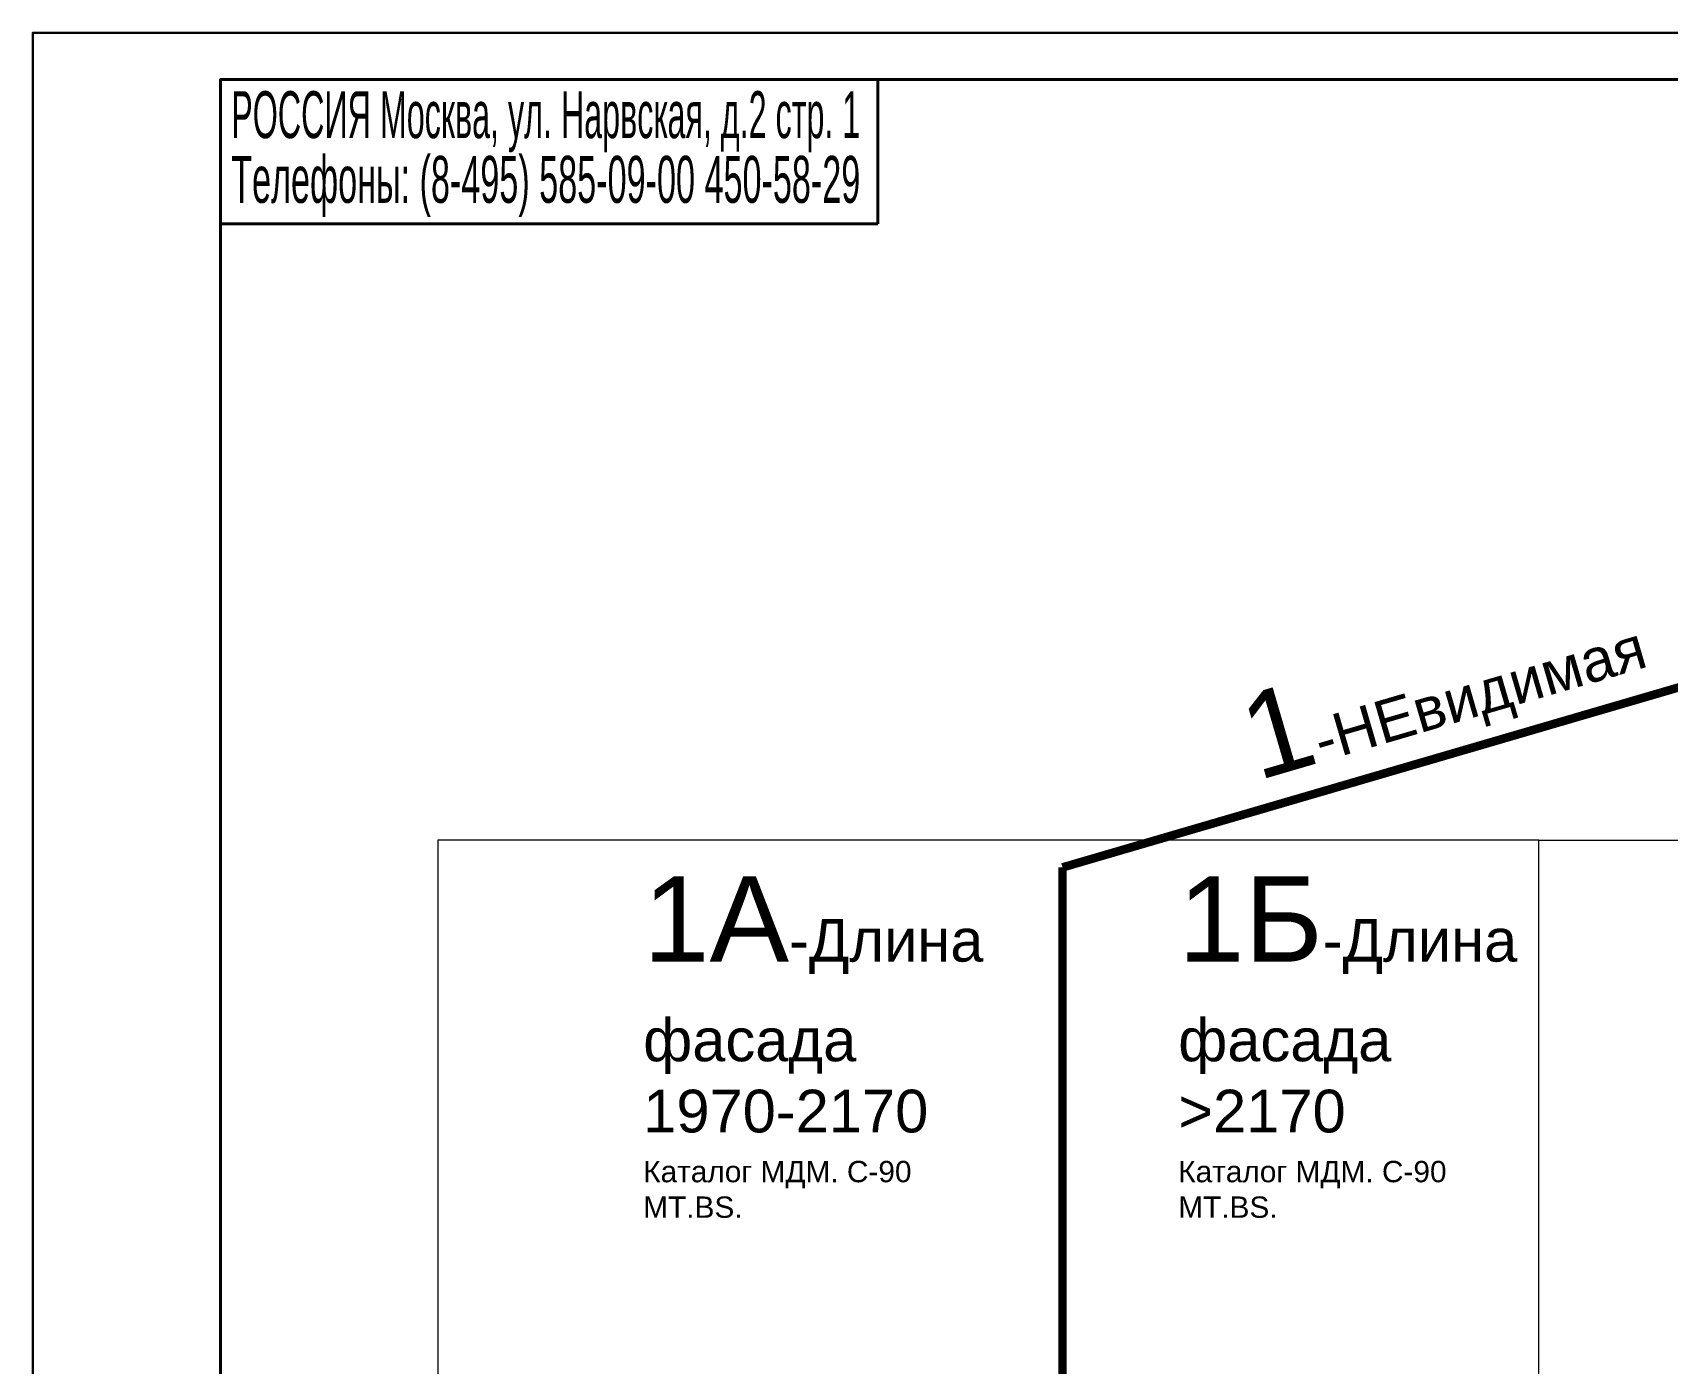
# Model space of a CAD drawing. Header units: millimetres. Extents: x 6988 to 52081, y -7456 to 23712.
# Drawn here: x 6988 to 26139, y 8128 to 23712 of the extents above; entities that cross this region are included whole.
import ezdxf
from ezdxf.enums import TextEntityAlignment as Align

# ---------------------------------------------------------------- set-up
doc = ezdxf.new("R2010")
doc.units = ezdxf.units.MM
doc.layers.add('Линии Размерные и Текст', color=1, linetype='Continuous', lineweight=5)
doc.layers.add('ШТАМП', color=7, linetype='Continuous', lineweight=30)
doc.styles.get("Standard").update_dxf_attribs({"font": 'arial.ttf'})

msp = doc.modelspace()

# ---------------------------------------------------------------- linework, layer by layer
at = {"layer": 'Линии Размерные и Текст', "const_width": 100}
for points in [[(19053.216, 13936.015), (29370.311, 16948.921)], [(19053.216, 6719.065), (19053.216, 13936.015)]]:
    msp.add_lwpolyline(points, dxfattribs=at)
at = {"layer": 'Линии Размерные и Текст'}
for points in [[(24632.167, 14253.981), (11735.399, 14253.981), (11735.399, -1697.73), (24632.167, -1697.73)], [(51175.179, -1697.73), (24632.167, -1697.73), (24632.167, 14253.981), (51175.179, 14253.981)]]:
    msp.add_lwpolyline(points, close=True, dxfattribs=at)
at = {"layer": 'ШТАМП', "lineweight": 40}
for p, q in [((16887.916, 21473.571), (16887.916, 23162.196)), ((9187.916, 21473.571), (16887.916, 21473.571))]:
    msp.add_line(p, q, dxfattribs=at)
at = {"layer": 'ШТАМП'}
msp.add_lwpolyline([(6987.916, -7456.312), (52080.714, -7456.312), (52080.714, 23712.196), (6987.916, 23712.196)], close=True, dxfattribs=at)
at = {"layer": 'ШТАМП', "lineweight": 40}
msp.add_lwpolyline([(9187.916, -6906.312), (51530.714, -6906.312), (51530.714, 23162.196), (9187.916, 23162.196)], close=True, dxfattribs=at)

# ---------------------------------------------------------------- texts
at = {"layer": 'Линии Размерные и Текст', "insert": (21059.286, 15911.382), "char_height": 500, "attachment_point": 1, "rotation": 16.2794093}
msp.add_mtext_dynamic_manual_height_columns('{\\H2x;1}-НЕвидимая', width=1378.39284, gutter_width=20, heights=[0], dxfattribs=at)
at = {"layer": 'Линии Размерные и Текст', "char_height": 500, "attachment_point": 1}
for s, insert in [('{\\H2x;1А}-Длина фасада 1970-2170\\P{\\H0.5x;Каталог МДМ. C-90 MT.BS.}', (14140.715, 13832.547)), ('{\\H2x;1Б}-Длина фасада >2170\\P{\\H0.5x;Каталог МДМ. C-90 MT.BS.}', (20408.991, 13832.547))]:
    msp.add_mtext_dynamic_manual_height_columns(s, width=3834.61005, gutter_width=20, heights=[0], dxfattribs=dict(at, insert=insert))
at = {"layer": 'ШТАМП', "lineweight": -3}
for s, width, p, p2 in [('РОССИЯ Москва, ул. Нарвская, д.2 стр. 1', 0.492056, (9313.493, 22477.41), (16683.839, 22477.41)), ('Телефоны: (8-495) 585-09-00 450-58-29', 0.521055, (9313.493, 21719.485), (16683.839, 21719.485))]:
    msp.add_text(s, height=550, dxfattribs=dict(at, width=width)).set_placement(p, p2, align=Align.FIT)

doc.saveas('drawing.dxf')
